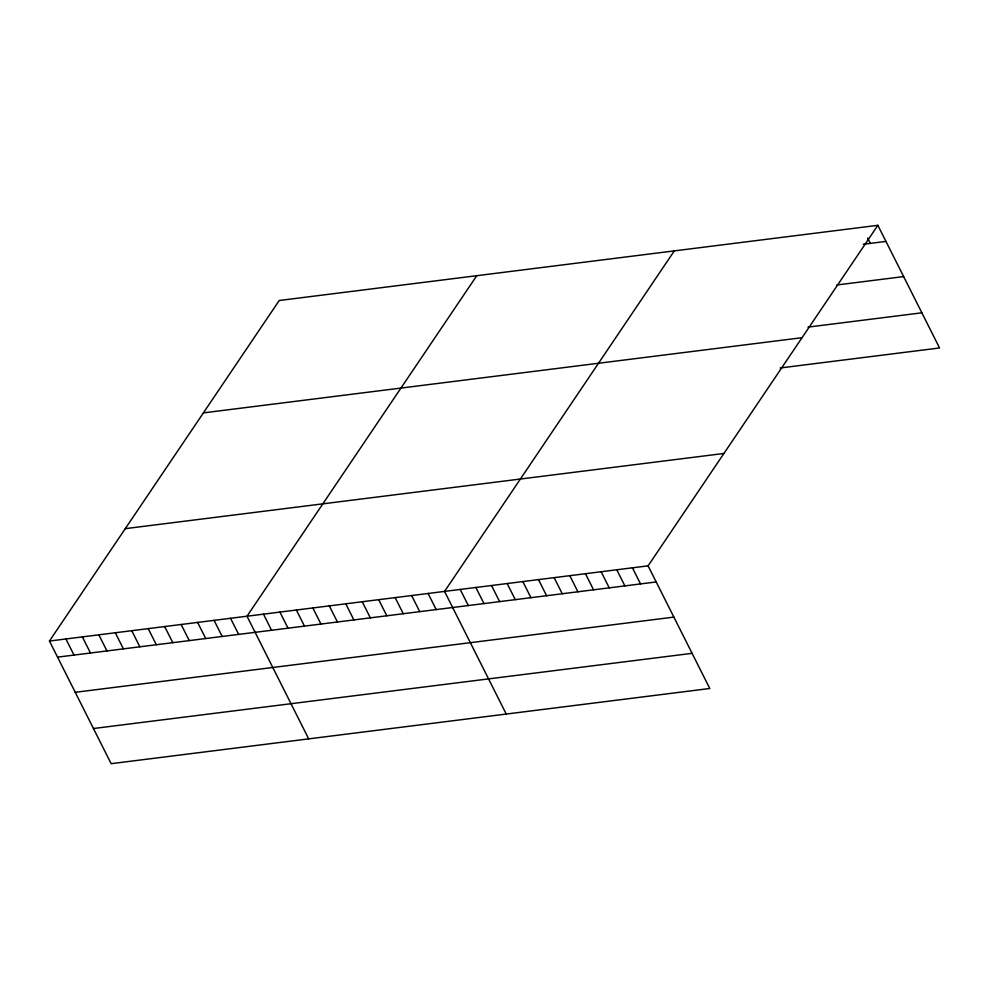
<?xml version="1.0" encoding="UTF-8"?>
<svg xmlns="http://www.w3.org/2000/svg" width="989" height="989" viewBox="0 0 989 989"><rect width="100%" height="100%" fill="white"/><g stroke="black" fill="none" stroke-linecap="round" stroke-linejoin="round"><path stroke-width="1.48" d="M877.861 225.319L648.092 565.844L709.781 688.492L111.139 763.681L49.45 641.033L279.219 300.508L877.861 225.319L939.55 347.967L780.136 367.982M476.772 275.696L247.003 616.221L308.692 738.87M674.325 250.885L444.556 591.41L506.244 714.058M863.199 244.283L885.971 241.427M836.756 284.993L903.649 276.586M808.001 327.112L921.872 312.808M203.4 412.883L802.042 337.694M125.269 528.658L723.911 453.469M49.45 641.033L648.092 565.844M57.547 657.141L656.189 581.952M75.238 692.3L673.88 617.111M93.448 728.522L692.09 653.333M867.613 238.028L870.308 243.393M632.441 567.81L640.538 583.918M616.777 569.775L624.875 585.884M601.127 571.741L609.224 587.849M585.463 573.707L593.561 589.815M569.812 575.672L577.91 591.781M554.149 577.638L562.259 593.759M538.498 579.603L546.596 595.724M522.835 581.581L530.945 597.69M507.184 583.547L515.281 599.655M491.521 585.513L499.63 601.621M475.87 587.478L483.967 603.587M460.206 589.444L468.316 605.552M428.089 593.474L436.198 609.583M411.634 595.539L419.732 611.659M395.167 597.616L403.265 613.724M378.7 599.68L386.81 615.788M362.246 601.745L370.343 617.853M345.779 603.809L353.877 619.93M329.312 605.886L337.422 621.994M312.858 607.951L320.955 624.059M296.391 610.015L304.488 626.124M279.924 612.092L288.034 628.2M263.47 614.157L271.567 630.265M230.536 618.286L238.646 634.394M214.081 620.363L222.179 636.471M197.615 622.427L205.712 638.535M181.148 624.492L189.258 640.6M164.693 626.556L172.791 642.665M148.226 628.633L156.324 644.741M131.76 630.698L139.869 646.806M115.305 632.762L123.402 648.871M98.838 634.827L106.936 650.947M82.371 636.904L90.481 653.012M65.917 638.968L74.014 655.077"/></g></svg>
